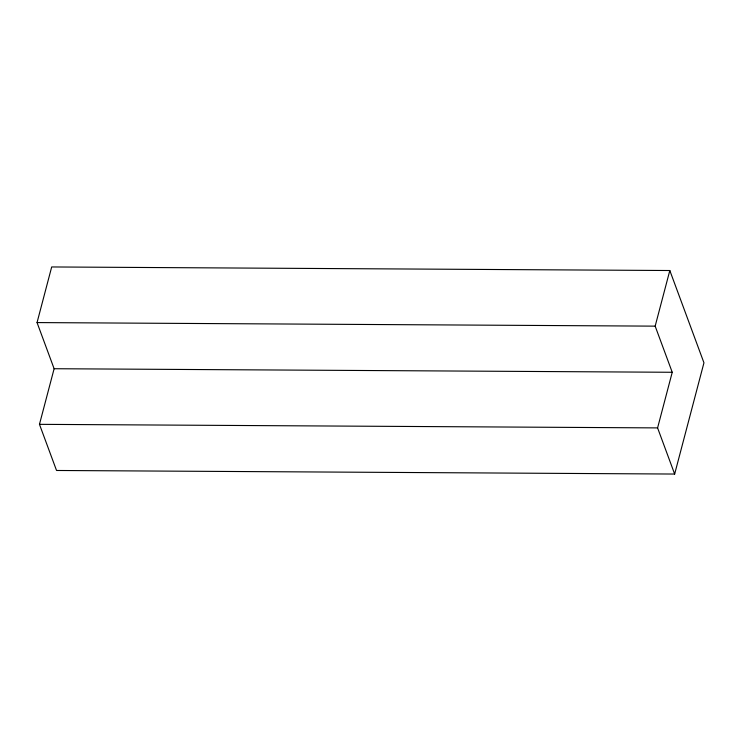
<?xml version="1.0" encoding="UTF-8"?>
<svg xmlns="http://www.w3.org/2000/svg" width="741" height="741" viewBox="0 0 741 741"><rect width="100%" height="100%" fill="white"/><g stroke="black" fill="none" stroke-linecap="round" stroke-linejoin="round"><path stroke-width="1.11" d="M37.05 322.576L51.694 266.955L669.818 270.521L703.95 362.803L674.653 474.045L56.538 470.479L39.468 424.343L54.121 368.722L37.05 322.576L655.164 326.142L672.235 372.278L657.591 427.9L674.653 474.045M655.164 326.142L669.818 270.521M54.121 368.722L672.235 372.278M39.468 424.343L657.591 427.9"/></g></svg>
